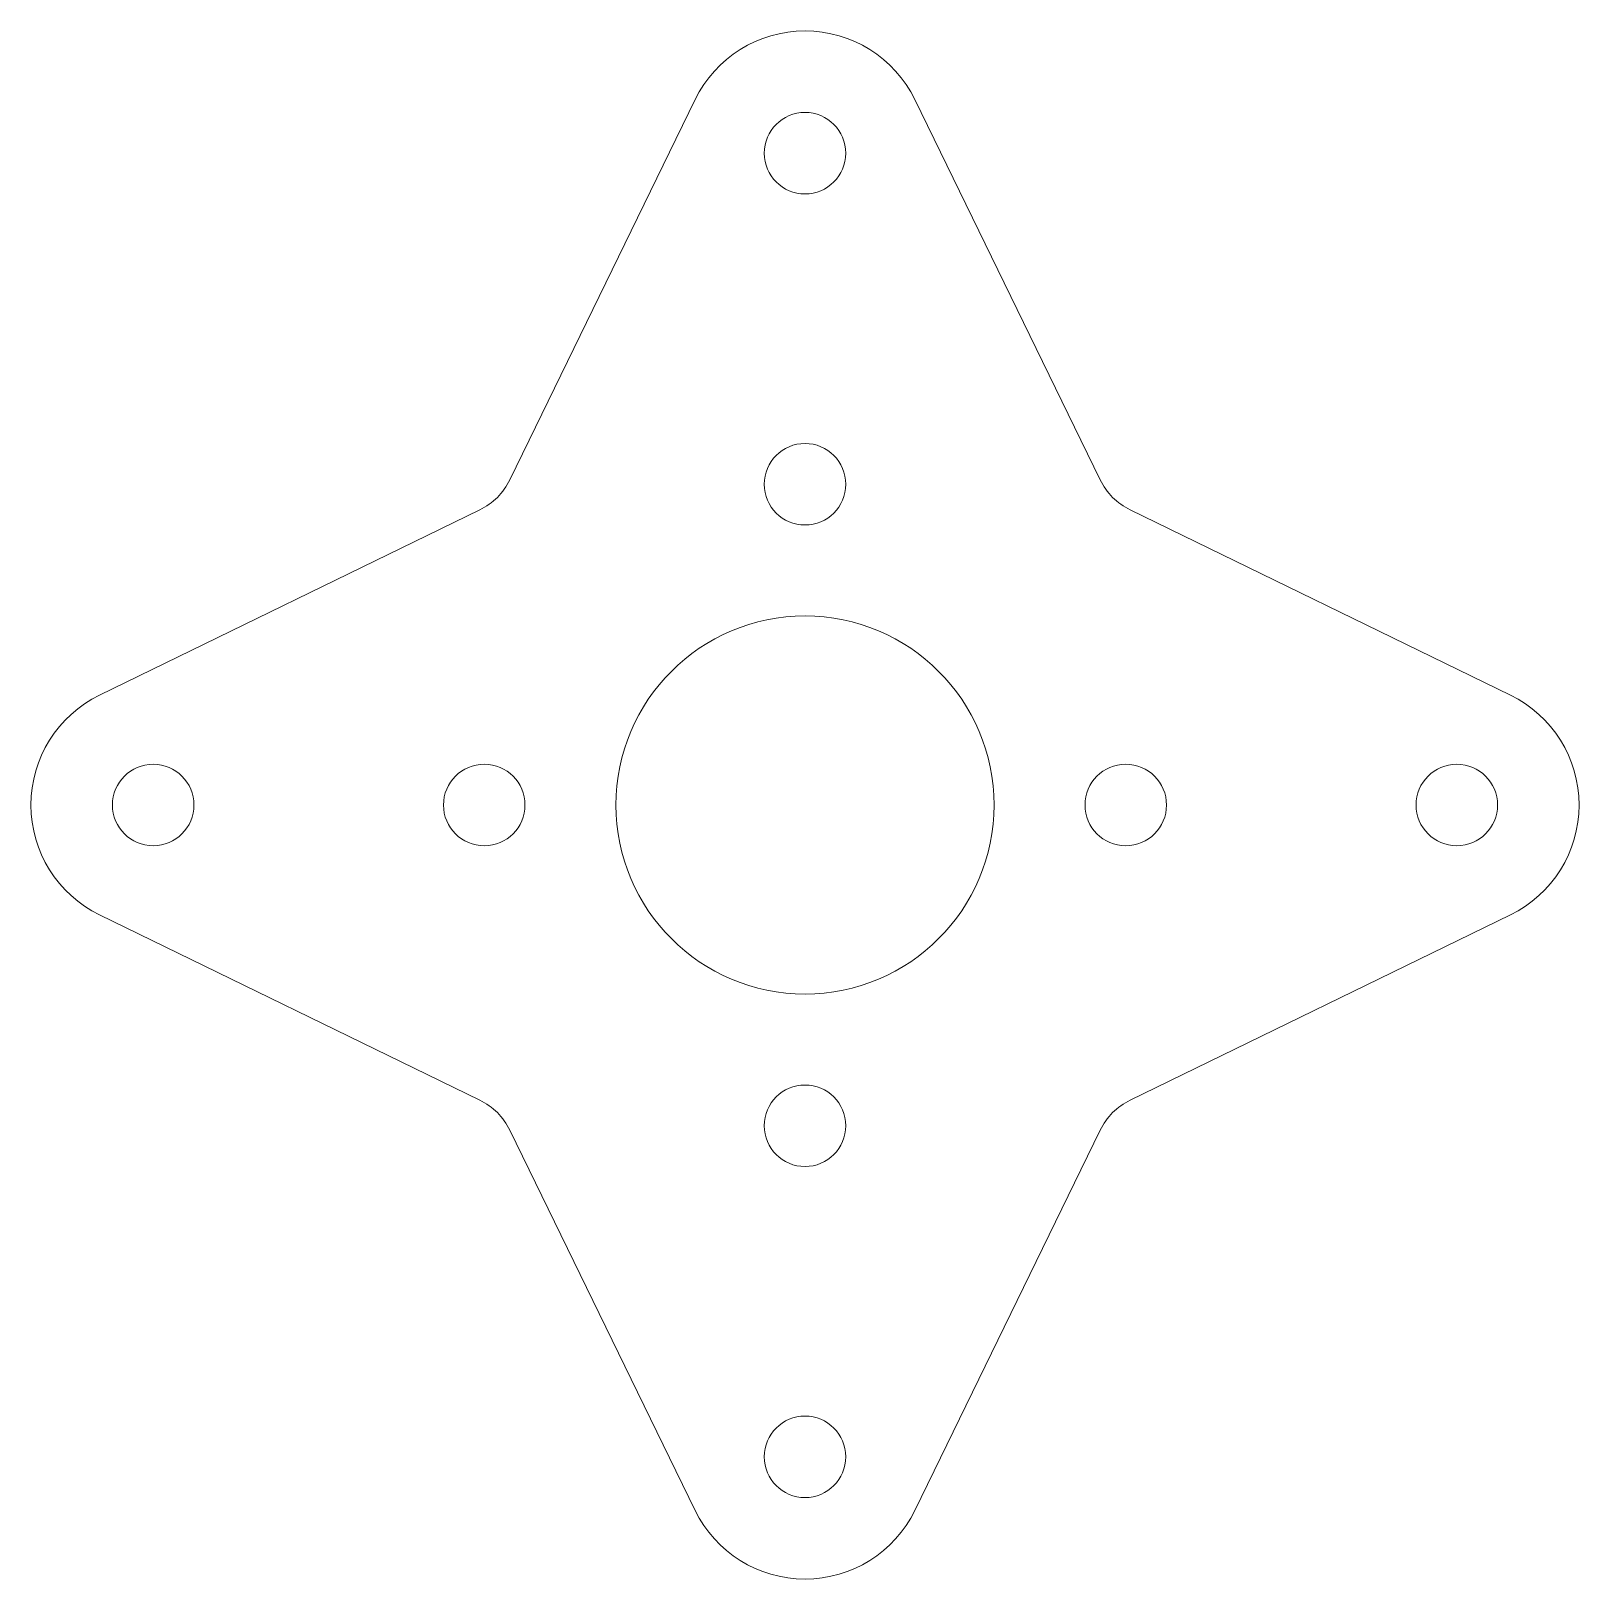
# Model space of a CAD drawing. Header units: inches. Extents: x -1.19 to 1.19, y -1.19 to 1.19.
import ezdxf

# ---------------------------------------------------------------- set-up
doc = ezdxf.new("R2010")
doc.units = ezdxf.units.IN
doc.header["$MEASUREMENT"] = 0

msp = doc.modelspace()

# ---------------------------------------------------------------- linework, layer by layer
at = {"color": 7, "linetype": 'Continuous', "lineweight": 15}
for p, q in [((-0.1686, 1.0821), (-0.4528, 0.4989)), ((0.4528, 0.4989), (0.1686, 1.0821)), ((-0.4989, 0.4528), (-1.0821, 0.1686)), ((1.0821, 0.1686), (0.4989, 0.4528)), ((-1.0821, -0.1686), (-0.4989, -0.4528)), ((0.4989, -0.4528), (1.0821, -0.1686)), ((-0.4528, -0.4989), (-0.1686, -1.0821)), ((0.1686, -1.0821), (0.4528, -0.4989))]:
    msp.add_line(p, q, dxfattribs=at)
for centre, radius in [((0, 1), 0.0625), ((0, 0.4921), 0.0625), ((0, 0), 0.29), ((-1, 0), 0.0625), ((-0.4921, 0), 0.0625), ((0.4921, 0), 0.0625), ((1, 0), 0.0625), ((0, -0.4921), 0.0625), ((0, -1), 0.0625)]:
    msp.add_circle(centre, radius, dxfattribs=at)
for centre, radius, start, end in [((0, 1), 0.1875, 25.9776, 154.0224), ((-0.5427, 0.5427), 0.1, 295.9776, 334.0224), ((0.5427, 0.5427), 0.1, 205.9776, 244.0224), ((-1, 0), 0.1875, 115.9776, 244.0224), ((1, 0), 0.1875, 295.9776, 64.0224), ((-0.5427, -0.5427), 0.1, 25.9776, 64.0224), ((0.5427, -0.5427), 0.1, 115.9776, 154.0224), ((0, -1), 0.1875, 205.9776, 334.0224)]:
    msp.add_arc(centre, radius, start, end, dxfattribs=at)

doc.saveas('drawing.dxf')
